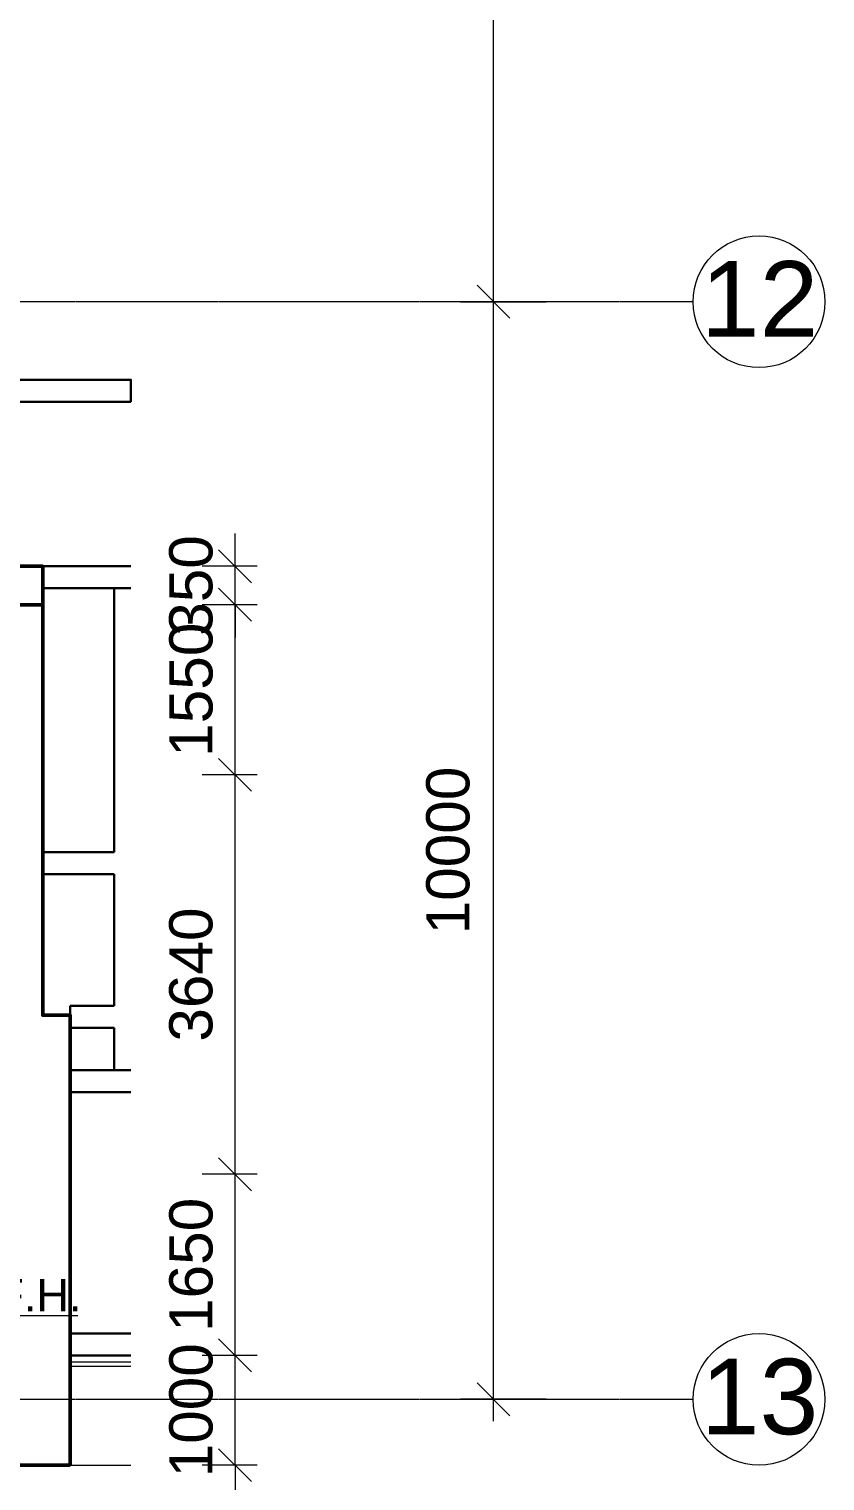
# Model space of a CAD drawing. Header units: millimetres. Extents: x -11708 to 484395, y -10237143 to 211873.
# Drawn here: x 185318 to 192564, y 11762 to 24991 of the extents above; entities that cross this region are included whole.
import ezdxf

# ---------------------------------------------------------------- set-up
doc = ezdxf.new("R2010")
doc.units = ezdxf.units.MM
doc.linetypes.add('Grid Line', pattern=[21, 12, -3, 3, -3])
for name, color, linetype, lineweight in [('A-ANNO-DIMS', 7, 'Continuous', 9), ('A-ANNO-DIMS-1', 7, 'Continuous', 5), ('A-ANNO-NOTE', 7, 'Continuous', 5), ('A-ANNO-NOTE-1', 7, 'Continuous', 20), ('A-CLNG', 7, 'Continuous', 9), ('A-WALL-3', 7, 'Continuous', 35), ('Dims-B1-FPARTPLANAT_8-6mPD_dwg-1', 7, 'Continuous', 5), ('I-WALL', 7, 'Continuous', 9), ('I-WALL-3', 7, 'Continuous', 30), ('OAP280_W', 210, 'Continuous', 50), ('S-GRID-1', 7, 'Grid Line', 5), ('S-GRID-IDEN', 7, 'Continuous', 5)]:
    doc.layers.add(name, color=color, linetype=linetype, lineweight=lineweight)
doc.styles.add('Arial', font='arial.ttf', dxfattribs={"height": 491.766467})
doc.styles.add('Arial_1', font='arial.ttf', dxfattribs={"height": 393.413174})
doc.styles.add('Arial_2', font='arial.ttf', dxfattribs={"height": 1.475299})
doc.styles.add('Arial_3', font='arial.ttf', dxfattribs={"height": 688.473054})
doc.dimstyles.new('Diagonal_-_2_0mm_Arial', dxfattribs={"dimscale": 304.8, "dimtxt": 500, "dimasz": 0.984252, "dimexe": 0.984252, "dimexo": 0.984252, "dimgap": 0.656168, "dimtad": 1, "dimdec": 0, "dimrnd": 5, "dimzin": 0, "dimdsep": 46, "dimtxsty": 'Arial', "dimblk1": 'OBLIQUE', "dimblk2": 'OBLIQUE', "dimsah": 1, "dimcen": 0.09, "dimdle": 0.656168, "dimadec": 0, "dimazin": 0, "dimtfac": 1, "dimtdec": 4, "dimtix": 1, "dimtmove": 0, "dimatfit": 3, "dimfxl": 1, "dimtvp": 1, "dimtolj": 1, "dimtzin": 0, "dimarcsym": 2})

# ---------------------------------------------------------------- blocks, each defined once
blk = doc.blocks.new('Dims-B1-FPARTPLANAT_8-6mPD_dwg__Oblique-5772989-B1_F PART PLAN AT _8_6mPD')
at = {"layer": 'A-ANNO-DIMS-1'}
blk.add_line((-0.5, -0.5), (0.5, 0.5), dxfattribs=at)
blk = doc.blocks.new('_Oblique')
at = {"color": 0, "linetype": 'ByBlock', "lineweight": -2}
blk.add_line((-0.5, -0.5), (0.5, 0.5), dxfattribs=at)
blk = doc.blocks.new('*D382')
at = {"layer": 'A-ANNO-DIMS', "color": 0, "lineweight": -2, "transparency": 16777216}
for p, q in [((109310, 12906), (109310, 13206)), ((109510, 12906), (109010, 12906)), ((109310, 11906), (109310, 12906)), ((109510, 11906), (109010, 11906)), ((109310, 11906), (109310, 11606))]:
    blk.add_line(p, q, dxfattribs=at)
at = {"layer": 'Defpoints', "color": 0, "transparency": 16777216}
for p in [(109310, 12906), (109810, 12906), (109810, 11906)]:
    blk.add_point(p, dxfattribs=at)
at = {"layer": 'A-ANNO-DIMS', "color": 0, "lineweight": -2, "transparency": 16777216, "xscale": 299.9999999999999, "yscale": 299.9999999999999, "zscale": 299.9999999999999}
for p, rotation in [((109310, 12906), 270), ((109310, 11906), 90)]:
    blk.add_blockref('_Oblique', p, dxfattribs=dict(at, rotation=rotation))
at = {"layer": 'A-ANNO-DIMS', "color": 0, "transparency": 16777216, "insert": (108910, 12406), "char_height": 491.77, "attachment_point": 5, "rotation": 90, "style": 'Arial'}
blk.add_mtext('\\A1;{\\H0.8x;1000}', dxfattribs=at)
blk = doc.blocks.new('*D383')
at = {"layer": 'A-ANNO-DIMS', "color": 0, "lineweight": -2, "transparency": 16777216}
for p, q in [((109310, 12706), (109310, 14756)), ((109510, 14556), (109010, 14556)), ((109510, 12906), (109010, 12906))]:
    blk.add_line(p, q, dxfattribs=at)
at = {"layer": 'Defpoints', "color": 0, "transparency": 16777216}
for p in [(109310, 14556), (109810, 14556), (109810, 12906)]:
    blk.add_point(p, dxfattribs=at)
at = {"layer": 'A-ANNO-DIMS', "color": 0, "lineweight": -2, "transparency": 16777216, "xscale": 299.9999999999999, "yscale": 299.9999999999999, "zscale": 299.9999999999999}
for p, rotation in [((109310, 14556), 90), ((109310, 12906), 270)]:
    blk.add_blockref('_Oblique', p, dxfattribs=dict(at, rotation=rotation))
at = {"layer": 'A-ANNO-DIMS', "color": 0, "transparency": 16777216, "insert": (108910, 13731), "char_height": 491.77, "attachment_point": 5, "rotation": 90, "style": 'Arial'}
blk.add_mtext('\\A1;{\\H0.8x;1650}', dxfattribs=at)
blk = doc.blocks.new('*D384')
at = {"layer": 'A-ANNO-DIMS', "color": 0, "lineweight": -2, "transparency": 16777216}
for p, q in [((109310, 14356), (109310, 18396)), ((109510, 18196), (109010, 18196)), ((109510, 14556), (109010, 14556))]:
    blk.add_line(p, q, dxfattribs=at)
at = {"layer": 'Defpoints', "color": 0, "transparency": 16777216}
for p in [(109310, 18196), (109810, 18196), (109810, 14556)]:
    blk.add_point(p, dxfattribs=at)
at = {"layer": 'A-ANNO-DIMS', "color": 0, "lineweight": -2, "transparency": 16777216, "xscale": 299.9999999999999, "yscale": 299.9999999999999, "zscale": 299.9999999999999}
for p, rotation in [((109310, 18196), 90), ((109310, 14556), 270)]:
    blk.add_blockref('_Oblique', p, dxfattribs=dict(at, rotation=rotation))
at = {"layer": 'A-ANNO-DIMS', "color": 0, "transparency": 16777216, "insert": (108909, 16376), "char_height": 491.77, "attachment_point": 5, "rotation": 90, "style": 'Arial'}
blk.add_mtext('\\A1;{\\H0.8x;3640}', dxfattribs=at)
blk = doc.blocks.new('*D385')
at = {"layer": 'A-ANNO-DIMS', "color": 0, "lineweight": -2, "transparency": 16777216}
for p, q in [((109310, 17996), (109310, 19946)), ((109510, 19746), (109010, 19746)), ((109510, 18196), (109010, 18196))]:
    blk.add_line(p, q, dxfattribs=at)
at = {"layer": 'Defpoints', "color": 0, "transparency": 16777216}
for p in [(109310, 19746), (109810, 19746), (109810, 18196)]:
    blk.add_point(p, dxfattribs=at)
at = {"layer": 'A-ANNO-DIMS', "color": 0, "lineweight": -2, "transparency": 16777216, "xscale": 299.9999999999999, "yscale": 299.9999999999999, "zscale": 299.9999999999999}
for p, rotation in [((109310, 19746), 90), ((109310, 18196), 270)]:
    blk.add_blockref('_Oblique', p, dxfattribs=dict(at, rotation=rotation))
at = {"layer": 'A-ANNO-DIMS', "color": 0, "transparency": 16777216, "insert": (108910, 18971), "char_height": 491.77, "attachment_point": 5, "rotation": 90, "style": 'Arial'}
blk.add_mtext('\\A1;{\\H0.8x;1550}', dxfattribs=at)
blk = doc.blocks.new('*D386')
at = {"layer": 'A-ANNO-DIMS', "color": 0, "lineweight": -2, "transparency": 16777216}
for p, q in [((109310, 20096), (109310, 20396)), ((109510, 20096), (109010, 20096)), ((109310, 19746), (109310, 20096)), ((109510, 19746), (109010, 19746)), ((109310, 19746), (109310, 19446))]:
    blk.add_line(p, q, dxfattribs=at)
at = {"layer": 'Defpoints', "color": 0, "transparency": 16777216}
for p in [(109310, 20096), (109810, 20096), (109810, 19746)]:
    blk.add_point(p, dxfattribs=at)
at = {"layer": 'A-ANNO-DIMS', "color": 0, "lineweight": -2, "transparency": 16777216, "xscale": 299.9999999999999, "yscale": 299.9999999999999, "zscale": 299.9999999999999}
for p, rotation in [((109310, 20096), 270), ((109310, 19746), 90)]:
    blk.add_blockref('_Oblique', p, dxfattribs=dict(at, rotation=rotation))
at = {"layer": 'A-ANNO-DIMS', "color": 0, "transparency": 16777216, "insert": (108909, 19921), "char_height": 491.77, "attachment_point": 5, "rotation": 90, "style": 'Arial'}
blk.add_mtext('\\A1;{\\H0.8x;350}', dxfattribs=at)
blk = doc.blocks.new('Grid - 3mm-2917264-B1_F PART PLAN AT _8_6mPD')
at = {"layer": 'S-GRID-IDEN'}
blk.add_circle((0, 0), 3, dxfattribs=at)
blk = doc.blocks.new('A$C41A67BAA')
at = {"layer": 'OAP280_W'}
blk.add_lwpolyline([(30708, 7240), (23208, 7240), (23208, 7590), (30708, 7590)], close=True, dxfattribs=at)
blk.add_lwpolyline([(30958, -600), (30258, -600), (30258, 7240), (30708, 7240), (30708, 3500), (30958, 3500), (30958, -600)], dxfattribs=at)
blk = doc.blocks.new('ARC_ANN_FE_FIRE HYDRANT - 3-5415365-LG_F PLAN')
at = {"layer": 'A-ANNO-NOTE'}
blk.add_circle((-2.685, -0.821), 0.6, dxfattribs=at)
at = {"layer": 'A-ANNO-NOTE-1'}
blk.add_line((-1.804, 0), (2.187, 0), dxfattribs=at)
at = {"layer": 'A-ANNO-NOTE', "insert": (0.406, 1.662), "char_height": 1.4753, "width": 4.626, "attachment_point": 2, "line_spacing_factor": 0.938532, "style": 'Arial_2'}
blk.add_mtext('F.H.', dxfattribs=at)
blk = doc.blocks.new('Dims-B1-FPARTPLANAT_8-6mPD_dwg-5616331-B1_F PART PLAN AT _8_6mPD')
at = {"layer": 'A-ANNO-DIMS-1'}
for p, q in [((111662.2, 22306.2), (111662.2, 32706.2)), ((111662.2, 12306.2), (111662.2, 22706.2)), ((112143.1, 12506.2), (111362.2, 12506.2))]:
    blk.add_line(p, q, dxfattribs=at)
at = {"layer": 'A-ANNO-DIMS-1', "flags": 128}
blk.add_lwpolyline([(111362.2, 22506.2), (112143.1, 22506.2)], close=True, dxfattribs=at)
for p, xscale, yscale, zscale, rotation in [((111662.2, 22506.2), 300.0000000000002, 300.0000000000002, 300.0000000000002, 90), ((111662.2, 22506.2), 300, 300, 300, 270), ((111662.2, 12506.2), 300, 300, 300, 270)]:
    blk.add_blockref('Dims-B1-FPARTPLANAT_8-6mPD_dwg__Oblique-5772989-B1_F PART PLAN AT _8_6mPD', p, dxfattribs=dict(xscale=xscale, yscale=yscale, zscale=zscale, rotation=rotation))
at = {"layer": 'A-ANNO-DIMS-1', "insert": (111049.5, 17506.2), "char_height": 393.41, "width": 1824, "attachment_point": 2, "rotation": 90, "line_spacing_factor": 0.938532, "style": 'Arial_1'}
blk.add_mtext('10000', dxfattribs=at)
at = {"layer": 'A-ANNO-DIMS'}
for base, p1, p2, picture, middle in [((109310.4, 20095.6), (109810.4, 19745.6), (109810.5, 20095.6), '*D386', (108909.4, 19920.6)), ((109310.4, 19745.6), (109810.4, 18196.2), (109810.4, 19745.6), '*D385', (108909.5, 18970.9)), ((109310.4, 18196.2), (109810.4, 14555.6), (109810.4, 18196.2), '*D384', (108909.4, 16375.9)), ((109310.4, 14555.6), (109810.4, 12905.6), (109810.4, 14555.6), '*D383', (108909.5, 13730.6)), ((109310.4, 12905.6), (109810.4, 11905.6), (109810.4, 12905.6), '*D382', (108909.5, 12405.6))]:
    dim = blk.add_linear_dim(base=base, p1=p1, p2=p2, angle=90, text='{\\H0.8x;<>}', dimstyle='Diagonal_-_2_0mm_Arial', override={"dimpost": '<>', "dimtmove": 1, "dimarcsym": 2}, dxfattribs=at)
    dim.commit()
    dim.dimension.update_dxf_attribs({"geometry": picture, "text_midpoint": middle})

msp = doc.modelspace()

# ---------------------------------------------------------------- linework, layer by layer
at = {"layer": 'A-CLNG'}
for p, q in [((186245.6, 12805.6), (185692.9, 12805.6)), ((185692.9, 11905.6), (186245.6, 11905.6))]:
    msp.add_line(p, q, dxfattribs=at)
at = {"layer": 'A-WALL-3'}
for p, q in [((185442.9, 20095.6), (183151.1, 20095.6)), ((185442.9, 16005.6), (185442.9, 20095.6)), ((185692.9, 16005.6), (185442.9, 16005.6)), ((185692.9, 11905.6), (185692.9, 16005.6)), ((184992.9, 11905.6), (185692.9, 11905.6))]:
    msp.add_line(p, q, dxfattribs=at)
at = {"layer": 'I-WALL'}
msp.add_line((186245.6, 12845.6), (185692.9, 12845.6), dxfattribs=at)
at = {"layer": 'I-WALL-3'}
for p, q in [((186245.6, 20095.6), (185442.9, 20095.6)), ((185442.9, 20095.6), (185442.9, 19895.6)), ((185442.9, 19895.6), (186245.6, 19895.6)), ((186092.9, 19895.6), (186092.9, 17491.6)), ((186092.9, 17491.6), (185442.9, 17491.6)), ((185442.9, 17491.6), (185442.9, 17291.6)), ((185442.9, 17291.6), (186092.9, 17291.6)), ((186092.9, 17291.6), (186092.9, 16091.6)), ((186092.9, 16091.6), (185692.9, 16091.6)), ((185692.9, 16091.6), (185692.9, 15891.6)), ((185692.9, 15891.6), (186092.9, 15891.6)), ((186092.9, 15891.6), (186092.9, 15505.6)), ((186245.6, 15505.6), (185692.9, 15505.6)), ((185692.9, 15505.6), (185692.9, 15305.6)), ((185692.9, 15305.6), (186245.6, 15305.6)), ((186245.6, 13105.6), (185692.8, 13105.6)), ((185692.8, 13105.6), (185692.8, 12905.6)), ((185692.8, 12905.6), (186245.6, 12905.6))]:
    msp.add_line(p, q, dxfattribs=at)
msp.add_lwpolyline([(186245.6, 21595.6), (186245.6, 21795.6), (183351.1, 21795.6), (183351.1, 21595.6)], close=True, dxfattribs=at)
msp.add_lwpolyline([(177942.9, 19745.6), (185442.9, 19745.6), (185442.9, 20095.6), (177942.9, 20095.6), (177942.9, 19745.6)], dxfattribs=at)
at = {"layer": 'S-GRID-1'}
for p, q in [((191364.2, 22505.6), (135121.9, 22505.9)), ((191364.2, 12505.6), (135121.9, 12505.9))]:
    msp.add_line(p, q, dxfattribs=at)

# ---------------------------------------------------------------- block references
at = {"layer": 'A-ANNO-NOTE', "xscale": 200, "yscale": 200, "zscale": 200}
msp.add_blockref('ARC_ANN_FE_FIRE HYDRANT - 3-5415365-LG_F PLAN', (185325.9, 13269.3), dxfattribs=at)
at = {"layer": 'Dims-B1-FPARTPLANAT_8-6mPD_dwg-1'}
msp.add_blockref('Dims-B1-FPARTPLANAT_8-6mPD_dwg-5616331-B1_F PART PLAN AT _8_6mPD', (77884.1, 0), dxfattribs=at)
at = {"layer": 'I-WALL-3'}
msp.add_blockref('A$C41A67BAA', (154734.5, 12505.8), dxfattribs=at)
at = {"layer": 'S-GRID-IDEN', "xscale": 199.9999999999998, "yscale": 199.9999999999998, "zscale": 199.9999999999998, "rotation": 89.99969999999955}
for p in [(191964.2, 22505.6), (191964.2, 12505.6)]:
    msp.add_blockref('Grid - 3mm-2917264-B1_F PART PLAN AT _8_6mPD', p, dxfattribs=at)

# ---------------------------------------------------------------- texts
at = {"layer": 'S-GRID-IDEN', "char_height": 688.47, "width": 1276.737, "attachment_point": 2, "line_spacing_factor": 0.938532, "style": 'Arial_3'}
for s, insert in [('12', (191969.3, 22876.1)), ('13', (191969.3, 12876.1))]:
    msp.add_mtext(s, dxfattribs=dict(at, insert=insert))

doc.saveas('drawing.dxf')
